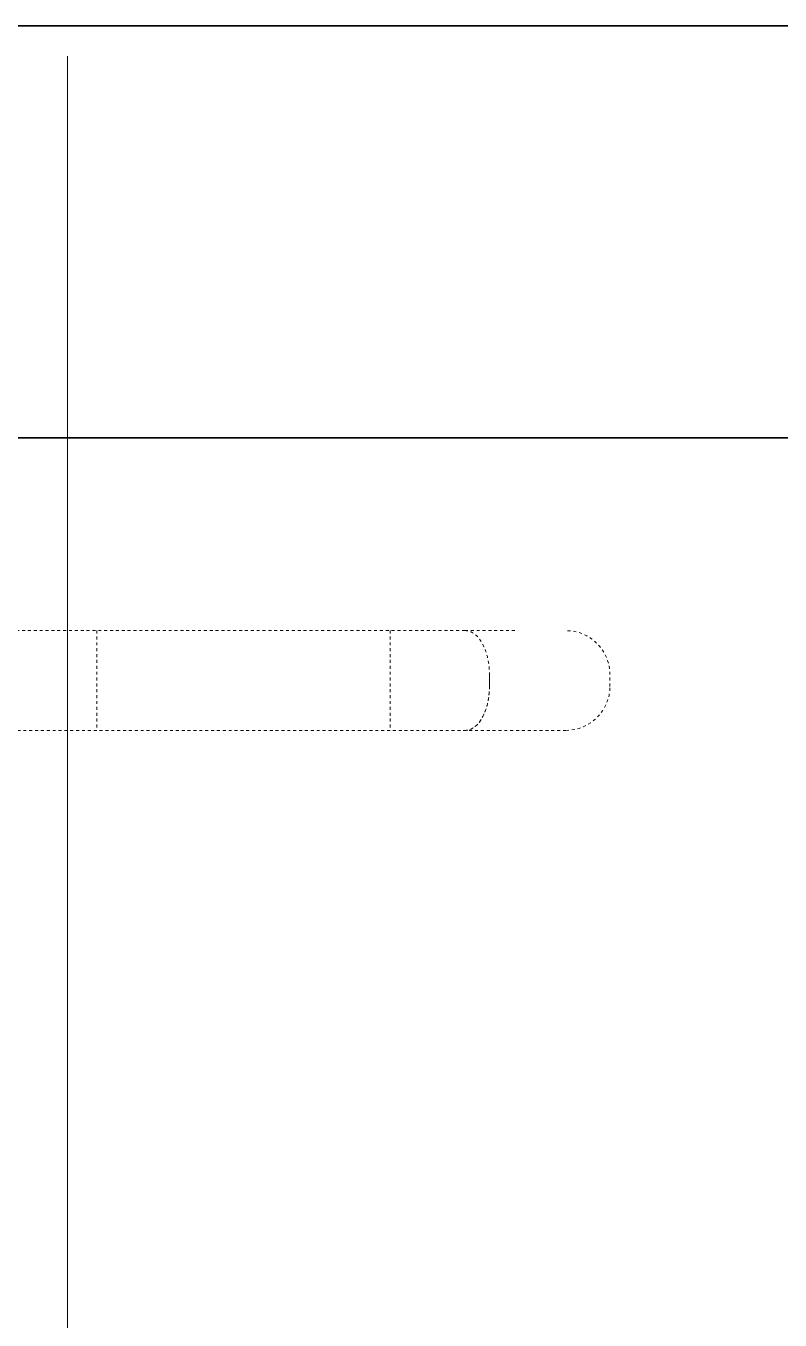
# Model space of a CAD drawing. Header units: millimetres. Extents: x -116965 to 323937, y 291661 to 566926.
# Drawn here: x -19335.32 to -19309.6, y 302505.75 to 302549.85 of the extents above; entities that cross this region are included whole.
import ezdxf

# ---------------------------------------------------------------- set-up
doc = ezdxf.new("R2010")
doc.units = ezdxf.units.MM
doc.linetypes.add('DASHED', pattern=[0.75, 0.5, -0.25])
for name, color, linetype, lineweight in [('Hidden Edges(Schneider)', 7, 'DASHED', 18), ('Sketch Geometry(Schneider)', 7, 'Continuous', 35), ('Visible Edges(Schneider)', 7, 'Continuous', 35)]:
    doc.layers.add(name, color=color, linetype=linetype, lineweight=lineweight)

msp = doc.modelspace()

# ---------------------------------------------------------------- linework, layer by layer
at = {"layer": 'Hidden Edges(Schneider)', "ltscale": 0.138233}
for p, q in [((-19333.898645, 302548.815878), (-19333.898645, 302469.815878)), ((-19333.897968, 302548.815878), (-19333.897968, 302469.815878)), ((-19333.897628, 302548.815878), (-19333.897628, 302469.815878)), ((-19333.897292, 302469.815878), (-19333.897292, 302548.815878))]:
    msp.add_line(p, q, dxfattribs=at)
at = {"layer": 'Hidden Edges(Schneider)', "ltscale": 0.139983}
msp.add_line((-19333.898309, 302548.815878), (-19333.898309, 302468.815878), dxfattribs=at)
at = {"layer": 'Hidden Edges(Schneider)', "ltscale": 0.078662}
for p, q in [((-19320.347504, 302529.244478), (-19339.402796, 302529.244478)), ((-19339.402796, 302525.844478), (-19320.347504, 302525.844478))]:
    msp.add_line(p, q, dxfattribs=at)
at = {"layer": 'Hidden Edges(Schneider)', "ltscale": 0.013953}
for p, q in [((-19332.902811, 302529.244478), (-19332.902811, 302525.844478)), ((-19322.902811, 302529.244478), (-19322.902811, 302525.844478))]:
    msp.add_line(p, q, dxfattribs=at)
at = {"layer": 'Hidden Edges(Schneider)', "ltscale": 0.016044}
msp.add_line((-19320.347504, 302529.244478), (-19318.623147, 302529.244478), dxfattribs=at)
at = {"layer": 'Hidden Edges(Schneider)', "ltscale": 0.001553}
for p, q in [((-19319.512347, 302527.344478), (-19319.512347, 302527.744478)), ((-19319.512329, 302527.744478), (-19319.512329, 302527.344478)), ((-19319.512303, 302527.744478), (-19319.512303, 302527.344478)), ((-19319.512286, 302527.344478), (-19319.512286, 302527.744478)), ((-19319.512269, 302527.344478), (-19319.512269, 302527.744478)), ((-19319.512242, 302527.344478), (-19319.512242, 302527.744478)), ((-19319.512224, 302527.744478), (-19319.512224, 302527.344478)), ((-19315.402811, 302527.344478), (-19315.402811, 302527.744478))]:
    msp.add_line(p, q, dxfattribs=at)
at = {"layer": 'Hidden Edges(Schneider)'}
msp.add_line((-19320.347536, 302525.844478), (-19320.347574, 302525.844478), dxfattribs=at)
at = {"layer": 'Hidden Edges(Schneider)', "ltscale": 0.054144}
msp.add_line((-19316.902811, 302525.844478), (-19320.347504, 302525.844478), dxfattribs=at)
at = {"layer": 'Hidden Edges(Schneider)', "ltscale": 0.010356, "flags": 128}
for points in [[(-19320.347506, 302529.244478), (-19320.295292, 302529.241648), (-19320.243332, 302529.233158), (-19320.191776, 302529.219001), (-19320.140764, 302529.199169), (-19320.090458, 302529.173663), (-19320.041029, 302529.142495), (-19319.992635, 302529.10567), (-19319.945428, 302529.063198), (-19319.899628, 302529.015153), (-19319.855444, 302528.961641), (-19319.813054, 302528.902737), (-19319.772618, 302528.838511), (-19319.734309, 302528.769036), (-19319.698303, 302528.694389), (-19319.664901, 302528.614972), (-19319.63435, 302528.531167), (-19319.606808, 302528.443195), (-19319.582437, 302528.351273), (-19319.561389, 302528.25562), (-19319.543899, 302528.15691), (-19319.53018, 302528.056078), (-19319.520291, 302527.953488), (-19319.514311, 302527.849501), (-19319.512304, 302527.744478)], [(-19320.347503, 302529.244478), (-19320.295294, 302529.241643), (-19320.243339, 302529.23315), (-19320.191779, 302529.21899), (-19320.140772, 302529.199155), (-19320.090471, 302529.173646), (-19320.041042, 302529.142475), (-19319.992653, 302529.105649), (-19319.945446, 302529.063175), (-19319.899647, 302529.015129), (-19319.855468, 302528.961617), (-19319.813077, 302528.902711), (-19319.772647, 302528.838485), (-19319.734338, 302528.769011), (-19319.698332, 302528.694365), (-19319.664935, 302528.614949), (-19319.634384, 302528.531146), (-19319.606847, 302528.443175), (-19319.582476, 302528.351255), (-19319.561429, 302528.255605), (-19319.543943, 302528.156897), (-19319.53022, 302528.056068), (-19319.520335, 302527.953481), (-19319.514356, 302527.849498), (-19319.512348, 302527.744478)], [(-19320.347482, 302529.244478), (-19320.295269, 302529.241642), (-19320.243313, 302529.233149), (-19320.191757, 302529.218988), (-19320.140746, 302529.199152), (-19320.090444, 302529.173643), (-19320.041021, 302529.142471), (-19319.992631, 302529.105645), (-19319.945425, 302529.063171), (-19319.89963, 302529.015124), (-19319.855446, 302528.961611), (-19319.813056, 302528.902706), (-19319.772625, 302528.838481), (-19319.734321, 302528.769006), (-19319.698315, 302528.69436), (-19319.664913, 302528.614944), (-19319.634367, 302528.531142), (-19319.606829, 302528.443171), (-19319.582458, 302528.351252), (-19319.561411, 302528.255602), (-19319.543925, 302528.156895), (-19319.530202, 302528.056066), (-19319.520317, 302527.95348), (-19319.514338, 302527.849497), (-19319.51233, 302527.744478)], [(-19320.347481, 302529.244478), (-19320.295268, 302529.241646), (-19320.243312, 302529.233156), (-19320.191751, 302529.218998), (-19320.140739, 302529.199166), (-19320.090433, 302529.17366), (-19320.041009, 302529.14249), (-19319.992614, 302529.105666), (-19319.945408, 302529.063193), (-19319.899607, 302529.015148), (-19319.855424, 302528.961636), (-19319.813033, 302528.902731), (-19319.772597, 302528.838505), (-19319.734288, 302528.76903), (-19319.698282, 302528.694384), (-19319.664879, 302528.614967), (-19319.634333, 302528.531163), (-19319.606791, 302528.443191), (-19319.58242, 302528.351269), (-19319.561372, 302528.255617), (-19319.543882, 302528.156907), (-19319.530163, 302528.056075), (-19319.520274, 302527.953486), (-19319.514294, 302527.8495), (-19319.512287, 302527.744478)], [(-19320.347506, 302525.844478), (-19320.295292, 302525.847308), (-19320.243332, 302525.855798), (-19320.191776, 302525.869955), (-19320.140764, 302525.889786), (-19320.090458, 302525.915292), (-19320.041029, 302525.946461), (-19319.992635, 302525.983286), (-19319.945428, 302526.025757), (-19319.899628, 302526.073803), (-19319.855444, 302526.127314), (-19319.813054, 302526.186219), (-19319.772618, 302526.250445), (-19319.734309, 302526.319919), (-19319.698303, 302526.394566), (-19319.664901, 302526.473984), (-19319.63435, 302526.557788), (-19319.606808, 302526.64576), (-19319.582437, 302526.737683), (-19319.561389, 302526.833335), (-19319.543899, 302526.932046), (-19319.53018, 302527.032878), (-19319.520291, 302527.135468), (-19319.514311, 302527.239455), (-19319.512304, 302527.344478)], [(-19319.512348, 302527.344478), (-19319.514356, 302527.239458), (-19319.520335, 302527.135475), (-19319.53022, 302527.032888), (-19319.543943, 302526.932058), (-19319.561429, 302526.833351), (-19319.582476, 302526.737701), (-19319.606847, 302526.64578), (-19319.634384, 302526.55781), (-19319.664935, 302526.474007), (-19319.698332, 302526.394591), (-19319.734338, 302526.319944), (-19319.772647, 302526.25047), (-19319.813077, 302526.186244), (-19319.855468, 302526.127339), (-19319.899647, 302526.073827), (-19319.945446, 302526.02578), (-19319.992653, 302525.983307), (-19320.041042, 302525.946481), (-19320.090471, 302525.915309), (-19320.140772, 302525.889801), (-19320.191779, 302525.869966), (-19320.243339, 302525.855806), (-19320.295294, 302525.847312), (-19320.347503, 302525.844478)], [(-19320.347482, 302525.844478), (-19320.295269, 302525.847313), (-19320.243313, 302525.855807), (-19320.191757, 302525.869968), (-19320.140746, 302525.889803), (-19320.090444, 302525.915313), (-19320.041021, 302525.946484), (-19319.992631, 302525.983311), (-19319.945425, 302526.025785), (-19319.89963, 302526.073832), (-19319.855446, 302526.127344), (-19319.813056, 302526.186249), (-19319.772625, 302526.250475), (-19319.734321, 302526.31995), (-19319.698315, 302526.394595), (-19319.664913, 302526.474011), (-19319.634367, 302526.557814), (-19319.606829, 302526.645785), (-19319.582458, 302526.737704), (-19319.561411, 302526.833354), (-19319.543925, 302526.932061), (-19319.530202, 302527.03289), (-19319.520317, 302527.135476), (-19319.514338, 302527.239459), (-19319.51233, 302527.344478)], [(-19319.512287, 302527.344478), (-19319.514294, 302527.239455), (-19319.520274, 302527.13547), (-19319.530163, 302527.03288), (-19319.543882, 302526.932048), (-19319.561372, 302526.833339), (-19319.58242, 302526.737687), (-19319.606791, 302526.645765), (-19319.634333, 302526.557793), (-19319.664879, 302526.473989), (-19319.698282, 302526.394572), (-19319.734288, 302526.319925), (-19319.772597, 302526.250451), (-19319.813033, 302526.186225), (-19319.855424, 302526.12732), (-19319.899607, 302526.073808), (-19319.945408, 302526.025762), (-19319.992614, 302525.98329), (-19320.041009, 302525.946466), (-19320.090433, 302525.915296), (-19320.140739, 302525.889789), (-19320.191751, 302525.869957), (-19320.243312, 302525.8558), (-19320.295268, 302525.847309), (-19320.347481, 302525.844478)]]:
    msp.add_lwpolyline(points, dxfattribs=at)
at = {"layer": 'Hidden Edges(Schneider)', "ltscale": 0.010357, "flags": 128}
for points in [[(-19320.347504, 302529.244478), (-19320.295291, 302529.241651), (-19320.24333, 302529.233163), (-19320.191769, 302529.21901), (-19320.140757, 302529.199181), (-19320.090451, 302529.173676), (-19320.041022, 302529.142509), (-19319.992622, 302529.105686), (-19319.945415, 302529.063216), (-19319.89961, 302529.015171), (-19319.855427, 302528.96166), (-19319.813031, 302528.902756), (-19319.772595, 302528.83853), (-19319.734286, 302528.769056), (-19319.698275, 302528.694408), (-19319.664872, 302528.614989), (-19319.634321, 302528.531184), (-19319.606779, 302528.44321), (-19319.582408, 302528.351287), (-19319.561356, 302528.255632), (-19319.54387, 302528.156919), (-19319.530147, 302528.056085), (-19319.520262, 302527.953493), (-19319.514277, 302527.849504), (-19319.51227, 302527.744478)], [(-19320.347481, 302529.244478), (-19320.295267, 302529.241651), (-19320.243305, 302529.233163), (-19320.191745, 302529.21901), (-19320.140732, 302529.199181), (-19320.090426, 302529.173676), (-19320.040997, 302529.142509), (-19319.992597, 302529.105686), (-19319.94539, 302529.063216), (-19319.899585, 302529.015171), (-19319.855401, 302528.96166), (-19319.813005, 302528.902756), (-19319.772569, 302528.83853), (-19319.73426, 302528.769056), (-19319.698249, 302528.694408), (-19319.664846, 302528.614989), (-19319.634295, 302528.531184), (-19319.606753, 302528.44321), (-19319.582382, 302528.351287), (-19319.561329, 302528.255632), (-19319.543843, 302528.156919), (-19319.53012, 302528.056085), (-19319.520235, 302527.953493), (-19319.514251, 302527.849504), (-19319.512243, 302527.744478)], [(-19320.347465, 302529.244478), (-19320.295251, 302529.241651), (-19320.243289, 302529.233163), (-19320.191729, 302529.21901), (-19320.140716, 302529.199181), (-19320.090409, 302529.173676), (-19320.04098, 302529.142509), (-19319.992581, 302529.105686), (-19319.945373, 302529.063216), (-19319.899568, 302529.015171), (-19319.855384, 302528.96166), (-19319.812988, 302528.902756), (-19319.772552, 302528.83853), (-19319.734243, 302528.769056), (-19319.698232, 302528.694408), (-19319.664829, 302528.614989), (-19319.634278, 302528.531184), (-19319.606735, 302528.44321), (-19319.582364, 302528.351287), (-19319.561311, 302528.255632), (-19319.543826, 302528.156919), (-19319.530102, 302528.056085), (-19319.520217, 302527.953493), (-19319.514233, 302527.849504), (-19319.512225, 302527.744478)], [(-19319.51227, 302527.344478), (-19319.514277, 302527.239452), (-19319.520262, 302527.135463), (-19319.530147, 302527.032871), (-19319.54387, 302526.932036), (-19319.561356, 302526.833324), (-19319.582408, 302526.737669), (-19319.606779, 302526.645746), (-19319.634321, 302526.557771), (-19319.664872, 302526.473966), (-19319.698275, 302526.394548), (-19319.734286, 302526.3199), (-19319.772595, 302526.250425), (-19319.813031, 302526.1862), (-19319.855427, 302526.127295), (-19319.89961, 302526.073785), (-19319.945415, 302526.02574), (-19319.992622, 302525.983269), (-19320.041022, 302525.946447), (-19320.090451, 302525.915279), (-19320.140757, 302525.889775), (-19320.191769, 302525.869946), (-19320.24333, 302525.855792), (-19320.295291, 302525.847305), (-19320.347504, 302525.844478)], [(-19319.512243, 302527.344478), (-19319.514251, 302527.239452), (-19319.520235, 302527.135463), (-19319.53012, 302527.032871), (-19319.543843, 302526.932036), (-19319.561329, 302526.833324), (-19319.582382, 302526.737669), (-19319.606753, 302526.645746), (-19319.634295, 302526.557771), (-19319.664846, 302526.473966), (-19319.698249, 302526.394548), (-19319.73426, 302526.3199), (-19319.772569, 302526.250425), (-19319.813005, 302526.1862), (-19319.855401, 302526.127295), (-19319.899585, 302526.073785), (-19319.94539, 302526.02574), (-19319.992597, 302525.983269), (-19320.040997, 302525.946447), (-19320.090426, 302525.915279), (-19320.140732, 302525.889775), (-19320.191745, 302525.869946), (-19320.243305, 302525.855792), (-19320.295267, 302525.847305), (-19320.347481, 302525.844478)], [(-19320.347465, 302525.844478), (-19320.295251, 302525.847305), (-19320.243289, 302525.855792), (-19320.191729, 302525.869946), (-19320.140716, 302525.889775), (-19320.090409, 302525.915279), (-19320.04098, 302525.946447), (-19319.992581, 302525.983269), (-19319.945373, 302526.02574), (-19319.899568, 302526.073785), (-19319.855384, 302526.127295), (-19319.812988, 302526.1862), (-19319.772552, 302526.250425), (-19319.734243, 302526.3199), (-19319.698232, 302526.394548), (-19319.664829, 302526.473966), (-19319.634278, 302526.557771), (-19319.606735, 302526.645746), (-19319.582364, 302526.737669), (-19319.561311, 302526.833324), (-19319.543826, 302526.932036), (-19319.530102, 302527.032871), (-19319.520217, 302527.135463), (-19319.514233, 302527.239452), (-19319.512225, 302527.344478)]]:
    msp.add_lwpolyline(points, dxfattribs=at)
at = {"layer": 'Hidden Edges(Schneider)', "ltscale": 0.009639}
for centre, start, end in [((-19316.902811, 302527.744478), 0, 90), ((-19316.902811, 302527.344478), 270, 0)]:
    msp.add_arc(centre, 1.5, start, end, dxfattribs=at)
at = {"layer": 'Sketch Geometry(Schneider)'}
msp.add_line((-19336.397195, 302549.851319), (-19179.376148, 302549.851319), dxfattribs=at)
at = {"layer": 'Visible Edges(Schneider)'}
msp.add_line((-19558.298825, 302535.815878), (-18956.298825, 302535.815878), dxfattribs=at)

doc.saveas('drawing.dxf')
